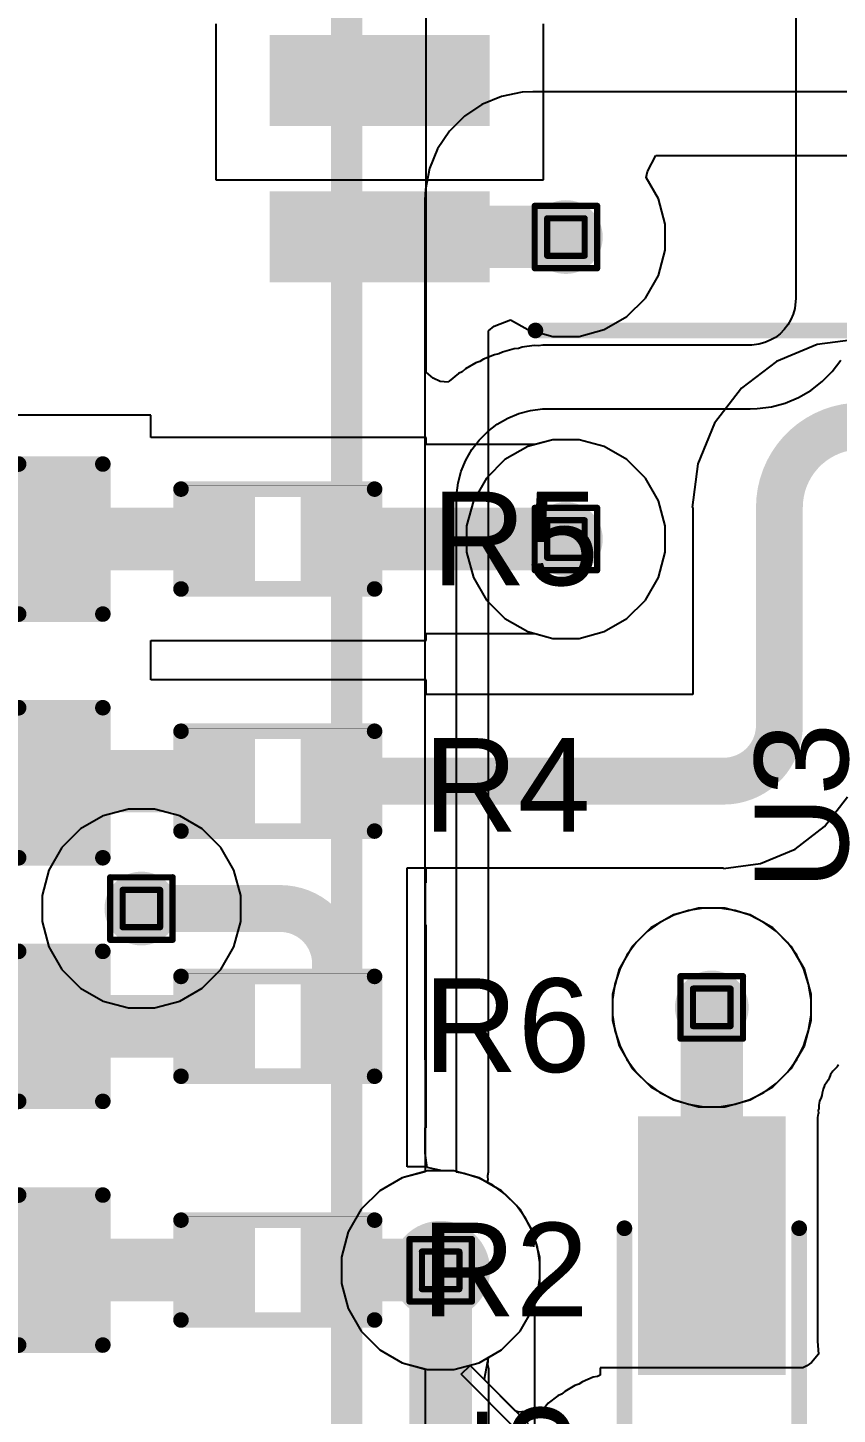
# Model space of a CAD drawing. Header units: inches. Extents: x -5 to 230, y -4 to 159.
# Drawn here: x 63.85 to 70.43, y 37.67 to 48.95 of the extents above; entities that cross this region are included whole.
import ezdxf

# ---------------------------------------------------------------- set-up
doc = ezdxf.new("R2010")
doc.units = ezdxf.units.IN
for name, color, linetype in [('Bottom Layer', 5, 'Continuous'), ('Bottom Solder', 6, 'Continuous'), ('Drill Drawing', 1, 'Continuous'), ('Layer 1', 16, 'Continuous'), ('Layer 2', 76, 'Continuous'), ('Top Layer', 1, 'Continuous'), ('Top Overlay', 2, 'Continuous'), ('Top Paste', 8, 'Continuous'), ('Top Solder', 216, 'Continuous'), ('Via Holes', 16, 'Continuous')]:
    doc.layers.add(name, color=color, linetype=linetype)
doc.styles.add('Arial', font='', dxfattribs={"height": 0.2})
doc.styles.get('Arial').set_extended_font_data('Arial')

# ---------------------------------------------------------------- blocks, each defined once
blk = doc.blocks.new('SOIC_16_300____37')
at = {"layer": 'Top Layer'}
for points in [[(-5.7, -2.875), (-4.05, -2.875), (-4.05, -3.475), (-5.7, -3.475)], [(-5.7, -4.145), (-4.05, -4.145), (-4.05, -4.745), (-5.7, -4.745)]]:
    blk.add_hatch(color=1, dxfattribs=at).paths.add_polyline_path(points)
at = {"layer": 'Top Paste'}
for points in [[(-5.7, -2.875), (-4.05, -2.875), (-4.05, -3.475), (-5.7, -3.475)], [(-5.7, -4.145), (-4.05, -4.145), (-4.05, -4.745), (-5.7, -4.745)]]:
    blk.add_hatch(color=8, dxfattribs=at).paths.add_polyline_path(points)
at = {"layer": 'Top Solder'}
for points in [[(-5.77, -2.805), (-3.98, -2.805), (-3.98, -3.545), (-5.77, -3.545)], [(-5.77, -4.075), (-3.98, -4.075), (-3.98, -4.815), (-5.77, -4.815)]]:
    blk.add_hatch(color=216, dxfattribs=at).paths.add_polyline_path(points)
at = {"layer": 'Top Overlay', "const_width": 0.127}
blk.add_lwpolyline([(-3.607, -5.207), (3.835, -5.207)], dxfattribs=at)
at = {"layer": 'Top Overlay', "const_width": 0.0635}
blk.add_lwpolyline([(-3.639, -5.207, 1), (-3.575, -5.207, 1)], format="xyb", close=True, dxfattribs=at)
blk = doc.blocks.new('R___0402_174')
at = {"layer": 'Top Layer'}
for points in [[(-0.699, -0.318), (-0.699, 0.318), (-0.241, 0.318), (-0.241, -0.318)], [(0.241, -0.318), (0.241, 0.318), (0.699, 0.318), (0.699, -0.318)]]:
    blk.add_hatch(color=1, dxfattribs=at).paths.add_polyline_path(points)
at = {"layer": 'Top Paste'}
for points in [[(-0.699, -0.318), (-0.699, 0.318), (-0.241, 0.318), (-0.241, -0.318)], [(0.241, -0.318), (0.241, 0.318), (0.699, 0.318), (0.699, -0.318)]]:
    blk.add_hatch(color=8, dxfattribs=at).paths.add_polyline_path(points)
at = {"layer": 'Top Solder'}
for points in [[(-0.754, -0.373), (-0.754, 0.373), (-0.186, 0.373), (-0.186, -0.373)], [(0.186, -0.373), (0.186, 0.373), (0.754, 0.373), (0.754, -0.373)]]:
    blk.add_hatch(color=216, dxfattribs=at).paths.add_polyline_path(points)
at = {"layer": 'Top Overlay'}
for points, const_width in [([(-0.787, 0.406), (-0.787, -0.406)], 0.127), ([(0.787, 0.406), (-0.787, 0.406)], 0.127), ([(0.787, 0.406), (0.787, -0.406)], 0.127), ([(0.787, -0.406), (-0.787, -0.406)], 0.127), ([(0.813, -0.432), (-0.813, -0.432)], 0.00323)]:
    blk.add_lwpolyline(points, dxfattribs=dict(at, const_width=const_width))
for points, const_width in [([(-0.819, 0.406, 1), (-0.756, 0.406, 1)], 0.0635), ([(-0.819, 0.406, 1), (-0.756, 0.406, 1)], 0.0635), ([(0.756, 0.406, 1), (0.819, 0.406, 1)], 0.0635), ([(0.756, 0.406, 1), (0.819, 0.406, 1)], 0.0635), ([(-0.819, -0.406, 1), (-0.756, -0.406, 1)], 0.0635), ([(-0.819, -0.406, 1), (-0.756, -0.406, 1)], 0.0635), ([(-0.814, -0.432, 1), (-0.812, -0.432, 1)], 0.00161), ([(0.756, -0.406, 1), (0.819, -0.406, 1)], 0.0635), ([(0.756, -0.406, 1), (0.819, -0.406, 1)], 0.0635), ([(0.812, -0.432, 1), (0.814, -0.432, 1)], 0.00161)]:
    blk.add_lwpolyline(points, format="xyb", close=True, dxfattribs=dict(at, const_width=const_width))
blk = doc.blocks.new('R___0402_175')
at = {"layer": 'Top Layer'}
for points in [[(-0.699, -0.318), (-0.699, 0.318), (-0.241, 0.318), (-0.241, -0.318)], [(0.241, -0.318), (0.241, 0.318), (0.699, 0.318), (0.699, -0.318)]]:
    blk.add_hatch(color=1, dxfattribs=at).paths.add_polyline_path(points)
at = {"layer": 'Top Paste'}
for points in [[(-0.699, -0.318), (-0.699, 0.318), (-0.241, 0.318), (-0.241, -0.318)], [(0.241, -0.318), (0.241, 0.318), (0.699, 0.318), (0.699, -0.318)]]:
    blk.add_hatch(color=8, dxfattribs=at).paths.add_polyline_path(points)
at = {"layer": 'Top Solder'}
for points in [[(-0.754, -0.373), (-0.754, 0.373), (-0.186, 0.373), (-0.186, -0.373)], [(0.186, -0.373), (0.186, 0.373), (0.754, 0.373), (0.754, -0.373)]]:
    blk.add_hatch(color=216, dxfattribs=at).paths.add_polyline_path(points)
at = {"layer": 'Top Overlay'}
for points, const_width in [([(-0.787, 0.406), (-0.787, -0.406)], 0.127), ([(0.787, 0.406), (-0.787, 0.406)], 0.127), ([(0.787, 0.406), (0.787, -0.406)], 0.127), ([(0.787, -0.406), (-0.787, -0.406)], 0.127), ([(0.813, -0.432), (-0.813, -0.432)], 0.00323)]:
    blk.add_lwpolyline(points, dxfattribs=dict(at, const_width=const_width))
for points, const_width in [([(-0.819, 0.406, 1), (-0.756, 0.406, 1)], 0.0635), ([(-0.819, 0.406, 1), (-0.756, 0.406, 1)], 0.0635), ([(0.756, 0.406, 1), (0.819, 0.406, 1)], 0.0635), ([(0.756, 0.406, 1), (0.819, 0.406, 1)], 0.0635), ([(-0.819, -0.406, 1), (-0.756, -0.406, 1)], 0.0635), ([(-0.819, -0.406, 1), (-0.756, -0.406, 1)], 0.0635), ([(-0.814, -0.432, 1), (-0.812, -0.432, 1)], 0.00161), ([(0.756, -0.406, 1), (0.819, -0.406, 1)], 0.0635), ([(0.756, -0.406, 1), (0.819, -0.406, 1)], 0.0635), ([(0.812, -0.432, 1), (0.814, -0.432, 1)], 0.00161)]:
    blk.add_lwpolyline(points, format="xyb", close=True, dxfattribs=dict(at, const_width=const_width))
blk = doc.blocks.new('R___0402_176')
at = {"layer": 'Top Layer'}
for points in [[(-0.699, -0.318), (-0.699, 0.318), (-0.241, 0.318), (-0.241, -0.318)], [(0.241, -0.318), (0.241, 0.318), (0.699, 0.318), (0.699, -0.318)]]:
    blk.add_hatch(color=1, dxfattribs=at).paths.add_polyline_path(points)
at = {"layer": 'Top Paste'}
for points in [[(-0.699, -0.318), (-0.699, 0.318), (-0.241, 0.318), (-0.241, -0.318)], [(0.241, -0.318), (0.241, 0.318), (0.699, 0.318), (0.699, -0.318)]]:
    blk.add_hatch(color=8, dxfattribs=at).paths.add_polyline_path(points)
at = {"layer": 'Top Solder'}
for points in [[(-0.754, -0.373), (-0.754, 0.373), (-0.186, 0.373), (-0.186, -0.373)], [(0.186, -0.373), (0.186, 0.373), (0.754, 0.373), (0.754, -0.373)]]:
    blk.add_hatch(color=216, dxfattribs=at).paths.add_polyline_path(points)
at = {"layer": 'Top Overlay'}
for points, const_width in [([(-0.787, 0.406), (-0.787, -0.406)], 0.127), ([(0.787, 0.406), (-0.787, 0.406)], 0.127), ([(0.787, 0.406), (0.787, -0.406)], 0.127), ([(0.787, -0.406), (-0.787, -0.406)], 0.127), ([(0.813, -0.432), (-0.813, -0.432)], 0.00323)]:
    blk.add_lwpolyline(points, dxfattribs=dict(at, const_width=const_width))
for points, const_width in [([(-0.819, 0.406, 1), (-0.756, 0.406, 1)], 0.0635), ([(-0.819, 0.406, 1), (-0.756, 0.406, 1)], 0.0635), ([(0.756, 0.406, 1), (0.819, 0.406, 1)], 0.0635), ([(0.756, 0.406, 1), (0.819, 0.406, 1)], 0.0635), ([(-0.819, -0.406, 1), (-0.756, -0.406, 1)], 0.0635), ([(-0.819, -0.406, 1), (-0.756, -0.406, 1)], 0.0635), ([(-0.814, -0.432, 1), (-0.812, -0.432, 1)], 0.00161), ([(0.756, -0.406, 1), (0.819, -0.406, 1)], 0.0635), ([(0.756, -0.406, 1), (0.819, -0.406, 1)], 0.0635), ([(0.812, -0.432, 1), (0.814, -0.432, 1)], 0.00161)]:
    blk.add_lwpolyline(points, format="xyb", close=True, dxfattribs=dict(at, const_width=const_width))
blk = doc.blocks.new('R___0402_178')
at = {"layer": 'Top Layer'}
for points in [[(-0.699, -0.318), (-0.699, 0.318), (-0.241, 0.318), (-0.241, -0.318)], [(0.241, -0.318), (0.241, 0.318), (0.699, 0.318), (0.699, -0.318)]]:
    blk.add_hatch(color=1, dxfattribs=at).paths.add_polyline_path(points)
at = {"layer": 'Top Paste'}
for points in [[(-0.699, -0.318), (-0.699, 0.318), (-0.241, 0.318), (-0.241, -0.318)], [(0.241, -0.318), (0.241, 0.318), (0.699, 0.318), (0.699, -0.318)]]:
    blk.add_hatch(color=8, dxfattribs=at).paths.add_polyline_path(points)
at = {"layer": 'Top Solder'}
for points in [[(-0.754, -0.373), (-0.754, 0.373), (-0.186, 0.373), (-0.186, -0.373)], [(0.186, -0.373), (0.186, 0.373), (0.754, 0.373), (0.754, -0.373)]]:
    blk.add_hatch(color=216, dxfattribs=at).paths.add_polyline_path(points)
at = {"layer": 'Top Overlay'}
for points, const_width in [([(-0.787, 0.406), (-0.787, -0.406)], 0.127), ([(0.787, 0.406), (-0.787, 0.406)], 0.127), ([(0.787, 0.406), (0.787, -0.406)], 0.127), ([(0.787, -0.406), (-0.787, -0.406)], 0.127), ([(0.813, -0.432), (-0.813, -0.432)], 0.00323)]:
    blk.add_lwpolyline(points, dxfattribs=dict(at, const_width=const_width))
for points, const_width in [([(-0.819, 0.406, 1), (-0.756, 0.406, 1)], 0.0635), ([(-0.819, 0.406, 1), (-0.756, 0.406, 1)], 0.0635), ([(0.756, 0.406, 1), (0.819, 0.406, 1)], 0.0635), ([(0.756, 0.406, 1), (0.819, 0.406, 1)], 0.0635), ([(-0.819, -0.406, 1), (-0.756, -0.406, 1)], 0.0635), ([(-0.819, -0.406, 1), (-0.756, -0.406, 1)], 0.0635), ([(-0.814, -0.432, 1), (-0.812, -0.432, 1)], 0.00161), ([(0.756, -0.406, 1), (0.819, -0.406, 1)], 0.0635), ([(0.756, -0.406, 1), (0.819, -0.406, 1)], 0.0635), ([(0.812, -0.432, 1), (0.814, -0.432, 1)], 0.00161)]:
    blk.add_lwpolyline(points, format="xyb", close=True, dxfattribs=dict(at, const_width=const_width))
blk = doc.blocks.new('LED_0603_182')
at = {"layer": 'Top Layer'}
for points in [[(-1, 0.5), (-0.5, 0.5), (-0.5, -0.5), (-1, -0.5)], [(0.5, 0.5), (1, 0.5), (1, -0.5), (0.5, -0.5)]]:
    blk.add_hatch(color=1, dxfattribs=at).paths.add_polyline_path(points)
at = {"layer": 'Top Overlay'}
blk.add_hatch(color=2, dxfattribs=at).paths.add_polyline_path([(1.118, -0.66), (1.753, -0.66), (1.753, 0.66), (1.118, 0.66)])
at = {"layer": 'Top Paste'}
for points in [[(-1, 0.5), (-0.5, 0.5), (-0.5, -0.5), (-1, -0.5)], [(0.5, 0.5), (1, 0.5), (1, -0.5), (0.5, -0.5)]]:
    blk.add_hatch(color=8, dxfattribs=at).paths.add_polyline_path(points)
at = {"layer": 'Top Solder'}
for points in [[(-1.102, 0.602), (-0.398, 0.602), (-0.398, -0.602), (-1.102, -0.602)], [(0.398, 0.602), (1.102, 0.602), (1.102, -0.602), (0.398, -0.602)]]:
    blk.add_hatch(color=216, dxfattribs=at).paths.add_polyline_path(points)
at = {"layer": 'Top Overlay', "const_width": 0.127}
for points in [[(-1.118, 0.61), (-1.118, -0.61)], [(-0.432, 0.61), (-1.118, 0.61)], [(1.118, 0.61), (0.432, 0.61)], [(1.118, 0.61), (1.118, -0.61)], [(-0.432, -0.61), (-1.118, -0.61)], [(1.118, -0.61), (0.432, -0.61)]]:
    blk.add_lwpolyline(points, dxfattribs=at)
at = {"layer": 'Top Overlay', "const_width": 0.0635}
for points in [[(-1.149, 0.61, 1), (-1.086, 0.61, 1)], [(-1.149, 0.61, 1), (-1.086, 0.61, 1)], [(-0.464, 0.61, 1), (-0.4, 0.61, 1)], [(0.4, 0.61, 1), (0.464, 0.61, 1)], [(1.086, 0.61, 1), (1.149, 0.61, 1)], [(1.086, 0.61, 1), (1.149, 0.61, 1)], [(-1.149, -0.61, 1), (-1.086, -0.61, 1)], [(-1.149, -0.61, 1), (-1.086, -0.61, 1)], [(-0.464, -0.61, 1), (-0.4, -0.61, 1)], [(0.4, -0.61, 1), (0.464, -0.61, 1)], [(1.086, -0.61, 1), (1.149, -0.61, 1)], [(1.086, -0.61, 1), (1.149, -0.61, 1)]]:
    blk.add_lwpolyline(points, format="xyb", close=True, dxfattribs=at)
blk = doc.blocks.new('LED_0603_183')
at = {"layer": 'Top Layer'}
for points in [[(-1, 0.5), (-0.5, 0.5), (-0.5, -0.5), (-1, -0.5)], [(0.5, 0.5), (1, 0.5), (1, -0.5), (0.5, -0.5)]]:
    blk.add_hatch(color=1, dxfattribs=at).paths.add_polyline_path(points)
at = {"layer": 'Top Overlay'}
blk.add_hatch(color=2, dxfattribs=at).paths.add_polyline_path([(1.118, -0.66), (1.753, -0.66), (1.753, 0.66), (1.118, 0.66)])
at = {"layer": 'Top Paste'}
for points in [[(-1, 0.5), (-0.5, 0.5), (-0.5, -0.5), (-1, -0.5)], [(0.5, 0.5), (1, 0.5), (1, -0.5), (0.5, -0.5)]]:
    blk.add_hatch(color=8, dxfattribs=at).paths.add_polyline_path(points)
at = {"layer": 'Top Solder'}
for points in [[(-1.102, 0.602), (-0.398, 0.602), (-0.398, -0.602), (-1.102, -0.602)], [(0.398, 0.602), (1.102, 0.602), (1.102, -0.602), (0.398, -0.602)]]:
    blk.add_hatch(color=216, dxfattribs=at).paths.add_polyline_path(points)
at = {"layer": 'Top Overlay', "const_width": 0.127}
for points in [[(-0.432, 0.61), (-1.118, 0.61)], [(-1.118, 0.61), (-1.118, -0.61)], [(1.118, 0.61), (0.432, 0.61)], [(1.118, 0.61), (1.118, -0.61)], [(-0.432, -0.61), (-1.118, -0.61)], [(1.118, -0.61), (0.432, -0.61)]]:
    blk.add_lwpolyline(points, dxfattribs=at)
at = {"layer": 'Top Overlay', "const_width": 0.0635}
for points in [[(-1.149, 0.61, 1), (-1.086, 0.61, 1)], [(-1.149, 0.61, 1), (-1.086, 0.61, 1)], [(-0.464, 0.61, 1), (-0.4, 0.61, 1)], [(0.4, 0.61, 1), (0.464, 0.61, 1)], [(1.086, 0.61, 1), (1.149, 0.61, 1)], [(1.086, 0.61, 1), (1.149, 0.61, 1)], [(-1.149, -0.61, 1), (-1.086, -0.61, 1)], [(-1.149, -0.61, 1), (-1.086, -0.61, 1)], [(-0.464, -0.61, 1), (-0.4, -0.61, 1)], [(0.4, -0.61, 1), (0.464, -0.61, 1)], [(1.086, -0.61, 1), (1.149, -0.61, 1)], [(1.086, -0.61, 1), (1.149, -0.61, 1)]]:
    blk.add_lwpolyline(points, format="xyb", close=True, dxfattribs=at)
blk = doc.blocks.new('LED_0603_184')
at = {"layer": 'Top Layer'}
for points in [[(-1, 0.5), (-0.5, 0.5), (-0.5, -0.5), (-1, -0.5)], [(0.5, 0.5), (1, 0.5), (1, -0.5), (0.5, -0.5)]]:
    blk.add_hatch(color=1, dxfattribs=at).paths.add_polyline_path(points)
at = {"layer": 'Top Overlay'}
blk.add_hatch(color=2, dxfattribs=at).paths.add_polyline_path([(1.118, -0.66), (1.753, -0.66), (1.753, 0.66), (1.118, 0.66)])
at = {"layer": 'Top Paste'}
for points in [[(-1, 0.5), (-0.5, 0.5), (-0.5, -0.5), (-1, -0.5)], [(0.5, 0.5), (1, 0.5), (1, -0.5), (0.5, -0.5)]]:
    blk.add_hatch(color=8, dxfattribs=at).paths.add_polyline_path(points)
at = {"layer": 'Top Solder'}
for points in [[(-1.102, 0.602), (-0.398, 0.602), (-0.398, -0.602), (-1.102, -0.602)], [(0.398, 0.602), (1.102, 0.602), (1.102, -0.602), (0.398, -0.602)]]:
    blk.add_hatch(color=216, dxfattribs=at).paths.add_polyline_path(points)
at = {"layer": 'Top Overlay', "const_width": 0.127}
for points in [[(-1.118, 0.61), (-1.118, -0.61)], [(-0.432, 0.61), (-1.118, 0.61)], [(1.118, 0.61), (0.432, 0.61)], [(1.118, 0.61), (1.118, -0.61)], [(-0.432, -0.61), (-1.118, -0.61)], [(1.118, -0.61), (0.432, -0.61)]]:
    blk.add_lwpolyline(points, dxfattribs=at)
at = {"layer": 'Top Overlay', "const_width": 0.0635}
for points in [[(-1.149, 0.61, 1), (-1.086, 0.61, 1)], [(-1.149, 0.61, 1), (-1.086, 0.61, 1)], [(-0.464, 0.61, 1), (-0.4, 0.61, 1)], [(0.4, 0.61, 1), (0.464, 0.61, 1)], [(1.086, 0.61, 1), (1.149, 0.61, 1)], [(1.086, 0.61, 1), (1.149, 0.61, 1)], [(-1.149, -0.61, 1), (-1.086, -0.61, 1)], [(-1.149, -0.61, 1), (-1.086, -0.61, 1)], [(-0.464, -0.61, 1), (-0.4, -0.61, 1)], [(0.4, -0.61, 1), (0.464, -0.61, 1)], [(1.086, -0.61, 1), (1.149, -0.61, 1)], [(1.086, -0.61, 1), (1.149, -0.61, 1)]]:
    blk.add_lwpolyline(points, format="xyb", close=True, dxfattribs=at)
blk = doc.blocks.new('LED_0603_185')
at = {"layer": 'Top Layer'}
for points in [[(-1, 0.5), (-0.5, 0.5), (-0.5, -0.5), (-1, -0.5)], [(0.5, 0.5), (1, 0.5), (1, -0.5), (0.5, -0.5)]]:
    blk.add_hatch(color=1, dxfattribs=at).paths.add_polyline_path(points)
at = {"layer": 'Top Overlay'}
blk.add_hatch(color=2, dxfattribs=at).paths.add_polyline_path([(1.118, -0.66), (1.753, -0.66), (1.753, 0.66), (1.118, 0.66)])
at = {"layer": 'Top Paste'}
for points in [[(-1, 0.5), (-0.5, 0.5), (-0.5, -0.5), (-1, -0.5)], [(0.5, 0.5), (1, 0.5), (1, -0.5), (0.5, -0.5)]]:
    blk.add_hatch(color=8, dxfattribs=at).paths.add_polyline_path(points)
at = {"layer": 'Top Solder'}
for points in [[(-1.102, 0.602), (-0.398, 0.602), (-0.398, -0.602), (-1.102, -0.602)], [(0.398, 0.602), (1.102, 0.602), (1.102, -0.602), (0.398, -0.602)]]:
    blk.add_hatch(color=216, dxfattribs=at).paths.add_polyline_path(points)
at = {"layer": 'Top Overlay', "const_width": 0.127}
for points in [[(-1.118, 0.61), (-1.118, -0.61)], [(-0.432, 0.61), (-1.118, 0.61)], [(1.118, 0.61), (0.432, 0.61)], [(1.118, 0.61), (1.118, -0.61)], [(-0.432, -0.61), (-1.118, -0.61)], [(1.118, -0.61), (0.432, -0.61)]]:
    blk.add_lwpolyline(points, dxfattribs=at)
at = {"layer": 'Top Overlay', "const_width": 0.0635}
for points in [[(-1.149, 0.61, 1), (-1.086, 0.61, 1)], [(-1.149, 0.61, 1), (-1.086, 0.61, 1)], [(-0.464, 0.61, 1), (-0.4, 0.61, 1)], [(0.4, 0.61, 1), (0.464, 0.61, 1)], [(1.086, 0.61, 1), (1.149, 0.61, 1)], [(1.086, 0.61, 1), (1.149, 0.61, 1)], [(-1.149, -0.61, 1), (-1.086, -0.61, 1)], [(-1.149, -0.61, 1), (-1.086, -0.61, 1)], [(-0.464, -0.61, 1), (-0.4, -0.61, 1)], [(0.4, -0.61, 1), (0.464, -0.61, 1)], [(1.086, -0.61, 1), (1.149, -0.61, 1)], [(1.086, -0.61, 1), (1.149, -0.61, 1)]]:
    blk.add_lwpolyline(points, format="xyb", close=True, dxfattribs=at)
blk = doc.blocks.new('M____SMP_216')
at = {"layer": 'Top Layer'}
for points in [[(-1.95, 0.55), (0.05, 0.55), (0.05, -0.55), (-1.95, -0.55)], [(0.55, 0.4), (1.35, 0.4), (1.35, -0.4), (0.55, -0.4)]]:
    blk.add_hatch(color=1, dxfattribs=at).paths.add_polyline_path(points)
at = {"layer": 'Top Overlay'}
for points in [[(1.143, 0.457), (1.423, 0.457), (1.423, 0.761), (1.143, 0.761)], [(1.753, 0.761), (1.397, 0.761), (1.397, -0.763), (1.753, -0.763)], [(1.143, -0.763), (1.423, -0.763), (1.423, -0.458), (1.143, -0.458)]]:
    blk.add_hatch(color=2, dxfattribs=at).paths.add_polyline_path(points)
at = {"layer": 'Top Paste'}
for points in [[(-1.95, 0.55), (0.05, 0.55), (0.05, -0.55), (-1.95, -0.55)], [(0.55, 0.4), (1.35, 0.4), (1.35, -0.4), (0.55, -0.4)]]:
    blk.add_hatch(color=8, dxfattribs=at).paths.add_polyline_path(points)
at = {"layer": 'Top Solder'}
for points in [[(-2.001, 0.601), (0.101, 0.601), (0.101, -0.601), (-2.001, -0.601)], [(0.499, 0.451), (1.401, 0.451), (1.401, -0.451), (0.499, -0.451)]]:
    blk.add_hatch(color=216, dxfattribs=at).paths.add_polyline_path(points)
at = {"layer": 'Top Overlay', "const_width": 0.127}
for points in [[(1.143, 0.711), (-1.092, 0.711)], [(1.143, -0.711), (-1.092, -0.711)]]:
    blk.add_lwpolyline(points, dxfattribs=at)
at = {"layer": 'Top Overlay', "const_width": 0.0635}
for points in [[(-1.124, 0.711, 1), (-1.06, 0.711, 1)], [(1.111, 0.711, 1), (1.175, 0.711, 1)], [(-1.124, -0.711, 1), (-1.06, -0.711, 1)], [(1.111, -0.711, 1), (1.175, -0.711, 1)]]:
    blk.add_lwpolyline(points, format="xyb", close=True, dxfattribs=at)

msp = doc.modelspace()

# ---------------------------------------------------------------- hatches: boundary and pattern name
at = {"layer": 'Bottom Layer'}
h = msp.add_hatch(color=5, dxfattribs=at)
edge = h.paths.add_edge_path()
edge.add_arc((68.224, 47.244), 0.3, 0, 360)
h = msp.add_hatch(color=5, dxfattribs=at)
edge = h.paths.add_edge_path()
edge.add_arc((68.224, 44.788), 0.3, 0, 360)
h = msp.add_hatch(color=5, dxfattribs=at)
edge = h.paths.add_edge_path()
edge.add_arc((64.77, 41.783), 0.3, 0, 360)
h = msp.add_hatch(color=5, dxfattribs=at)
edge = h.paths.add_edge_path()
edge.add_arc((69.411, 40.979), 0.3, 0, 360)
h = msp.add_hatch(color=5, dxfattribs=at)
edge = h.paths.add_edge_path()
edge.add_arc((67.205, 38.841), 0.3, 0, 360)
at = {"layer": 'Bottom Solder'}
h = msp.add_hatch(color=6, dxfattribs=at)
edge = h.paths.add_edge_path()
edge.add_arc((67.205, 38.841), 0.402, 0, 360)
at = {"layer": 'Layer 1'}
h = msp.add_hatch(color=16, dxfattribs=at)
edge = h.paths.add_edge_path()
edge.add_arc((68.224, 47.244), 0.3, 0, 360)
h = msp.add_hatch(color=16, dxfattribs=at)
edge = h.paths.add_edge_path()
edge.add_arc((68.224, 44.788), 0.3, 0, 360)
h = msp.add_hatch(color=16, dxfattribs=at)
edge = h.paths.add_edge_path()
edge.add_arc((64.77, 41.783), 0.3, 0, 360)
h = msp.add_hatch(color=16, dxfattribs=at)
edge = h.paths.add_edge_path()
edge.add_arc((69.411, 40.979), 0.3, 0, 360)
h = msp.add_hatch(color=16, dxfattribs=at)
edge = h.paths.add_edge_path()
edge.add_arc((67.205, 38.841), 0.3, 0, 360)
at = {"layer": 'Layer 2'}
h = msp.add_hatch(color=76, dxfattribs=at)
edge = h.paths.add_edge_path()
edge.add_arc((68.224, 47.244), 0.3, 0, 360)
h = msp.add_hatch(color=76, dxfattribs=at)
edge = h.paths.add_edge_path()
edge.add_arc((68.224, 44.788), 0.3, 0, 360)
h = msp.add_hatch(color=76, dxfattribs=at)
edge = h.paths.add_edge_path()
edge.add_arc((64.77, 41.783), 0.3, 0, 360)
h = msp.add_hatch(color=76, dxfattribs=at)
edge = h.paths.add_edge_path()
edge.add_arc((69.411, 40.979), 0.3, 0, 360)
h = msp.add_hatch(color=76, dxfattribs=at)
edge = h.paths.add_edge_path()
edge.add_arc((67.205, 38.841), 0.3, 0, 360)
at = {"layer": 'Top Layer'}
h = msp.add_hatch(color=1, dxfattribs=at)
edge = h.paths.add_edge_path()
edge.add_arc((68.224, 47.244), 0.3, 0, 360)
h = msp.add_hatch(color=1, dxfattribs=at)
edge = h.paths.add_edge_path()
edge.add_arc((68.224, 44.788), 0.3, 0, 360)
h = msp.add_hatch(color=1, dxfattribs=at)
edge = h.paths.add_edge_path()
edge.add_arc((64.77, 41.783), 0.3, 0, 360)
h = msp.add_hatch(color=1, dxfattribs=at)
edge = h.paths.add_edge_path()
edge.add_arc((69.411, 40.979), 0.3, 0, 360)
h = msp.add_hatch(color=1, dxfattribs=at)
edge = h.paths.add_edge_path()
edge.add_arc((67.205, 38.841), 0.3, 0, 360)
at = {"layer": 'Top Solder'}
h = msp.add_hatch(color=216, dxfattribs=at)
edge = h.paths.add_edge_path()
edge.add_arc((67.205, 38.841), 0.402, 0, 360)
at = {"layer": 'Via Holes'}
h = msp.add_hatch(color=7, dxfattribs=at)
edge = h.paths.add_edge_path()
edge.add_arc((68.224, 47.244), 0.15, 0, 360)
h = msp.add_hatch(color=7, dxfattribs=at)
edge = h.paths.add_edge_path()
edge.add_arc((68.224, 44.788), 0.15, 0, 360)
h = msp.add_hatch(color=7, dxfattribs=at)
edge = h.paths.add_edge_path()
edge.add_arc((64.77, 41.783), 0.15, 0, 360)
h = msp.add_hatch(color=7, dxfattribs=at)
edge = h.paths.add_edge_path()
edge.add_arc((69.411, 40.979), 0.15, 0, 360)
h = msp.add_hatch(color=7, dxfattribs=at)
edge = h.paths.add_edge_path()
edge.add_arc((67.205, 38.841), 0.15, 0, 360)

# ---------------------------------------------------------------- linework, layer by layer
at = {"layer": 'Bottom Layer'}
for p, q in [((70.094, 55.491), (70.094, 46.745)), ((67.088, 46.146), (67.088, 49.132)), ((70.093, 46.721), (70.086, 46.664)), ((70.094, 46.745), (70.093, 46.721)), ((70.055, 46.573), (70.031, 46.531)), ((70.073, 46.617), (70.055, 46.573)), ((70.086, 46.664), (70.073, 46.617)), ((69.967, 46.458), (69.928, 46.428)), ((70.001, 46.492), (69.967, 46.458)), ((70.031, 46.531), (70.001, 46.492)), ((67.869, 46.348), (67.837, 46.337)), ((67.967, 46.361), (67.869, 46.348)), ((68.001, 46.358), (67.967, 46.361)), ((68.035, 46.365), (68.001, 46.358)), ((68.084, 46.365), (68.035, 46.365)), ((69.714, 46.365), (68.084, 46.365)), ((68.084, 46.365), (68.084, 46.365)), ((69.738, 46.366), (69.714, 46.365)), ((69.795, 46.373), (69.738, 46.366)), ((69.842, 46.386), (69.795, 46.373)), ((69.886, 46.404), (69.842, 46.386)), ((69.928, 46.428), (69.886, 46.404)), ((67.553, 46.25), (67.525, 46.231)), ((67.644, 46.287), (67.553, 46.25)), ((67.677, 46.294), (67.644, 46.287)), ((67.708, 46.309), (67.677, 46.294)), ((67.803, 46.334), (67.708, 46.309)), ((67.837, 46.337), (67.803, 46.334)), ((70.391, 46.15), (70.462, 46.242)), ((67.143, 46.097), (67.088, 46.146)), ((67.351, 46.133), (67.273, 46.073)), ((67.381, 46.148), (67.351, 46.133)), ((67.407, 46.171), (67.381, 46.148)), ((67.492, 46.22), (67.407, 46.171)), ((67.525, 46.231), (67.492, 46.22)), ((70.309, 46.068), (70.391, 46.15)), ((67.202, 46.07), (67.143, 46.097)), ((67.265, 46.065), (67.202, 46.07)), ((67.273, 46.073), (67.265, 46.065)), ((70.217, 45.997), (70.309, 46.068)), ((69.896, 45.864), (70.009, 45.894)), ((70.009, 45.894), (70.116, 45.939)), ((70.116, 45.939), (70.217, 45.997)), ((67.751, 45.771), (67.842, 45.809)), ((67.842, 45.809), (67.937, 45.834)), ((67.937, 45.834), (68.034, 45.847)), ((68.034, 45.847), (68.084, 45.847)), ((68.084, 45.847), (68.084, 45.847)), ((68.084, 45.847), (69.723, 45.847)), ((69.723, 45.847), (69.781, 45.849)), ((69.781, 45.849), (69.896, 45.864)), ((67.588, 45.662), (67.666, 45.722)), ((67.666, 45.722), (67.751, 45.771)), ((67.459, 45.515), (67.519, 45.593)), ((67.519, 45.593), (67.588, 45.662)), ((67.41, 45.429), (67.459, 45.515)), ((67.347, 45.244), (67.372, 45.339)), ((67.372, 45.339), (67.41, 45.429)), ((67.334, 45.146), (67.347, 45.244)), ((67.334, 45.097), (67.334, 45.146)), ((67.334, 39.639), (67.334, 45.097)), ((69.101, 41.728), (68.987, 41.67)), ((69.222, 41.767), (69.101, 41.728)), ((69.347, 41.787), (69.222, 41.767)), ((69.474, 41.787), (69.347, 41.787)), ((69.6, 41.767), (69.474, 41.787)), ((69.721, 41.728), (69.6, 41.767)), ((69.834, 41.67), (69.721, 41.728)), ((68.987, 41.67), (68.884, 41.595)), ((69.937, 41.595), (69.834, 41.67)), ((68.795, 41.506), (68.72, 41.403)), ((68.884, 41.595), (68.795, 41.506)), ((70.027, 41.506), (69.937, 41.595)), ((70.102, 41.403), (70.027, 41.506)), ((68.72, 41.403), (68.662, 41.289)), ((70.16, 41.289), (70.102, 41.403)), ((68.662, 41.289), (68.623, 41.168)), ((70.199, 41.168), (70.16, 41.289)), ((68.623, 41.168), (68.603, 41.043)), ((70.219, 41.043), (70.199, 41.168)), ((68.603, 41.043), (68.603, 40.916)), ((70.219, 40.916), (70.219, 41.043)), ((68.603, 40.916), (68.623, 40.79)), ((70.199, 40.79), (70.219, 40.916)), ((68.623, 40.79), (68.662, 40.669)), ((70.16, 40.669), (70.199, 40.79)), ((68.662, 40.669), (68.72, 40.556)), ((70.102, 40.556), (70.16, 40.669)), ((68.72, 40.556), (68.795, 40.453)), ((70.027, 40.453), (70.102, 40.556)), ((68.795, 40.453), (68.884, 40.363)), ((69.937, 40.363), (70.027, 40.453)), ((68.884, 40.363), (68.987, 40.288)), ((68.987, 40.288), (69.101, 40.23)), ((69.721, 40.23), (69.834, 40.288)), ((69.834, 40.288), (69.937, 40.363)), ((69.101, 40.23), (69.222, 40.191)), ((69.222, 40.191), (69.347, 40.171)), ((69.347, 40.171), (69.474, 40.171)), ((69.474, 40.171), (69.6, 40.191)), ((69.6, 40.191), (69.721, 40.23)), ((67.395, 39.629), (67.334, 39.639)), ((67.515, 39.59), (67.395, 39.629)), ((67.629, 39.532), (67.515, 39.59)), ((67.732, 39.457), (67.629, 39.532)), ((67.822, 39.367), (67.732, 39.457)), ((67.896, 39.264), (67.822, 39.367)), ((67.954, 39.151), (67.896, 39.264)), ((67.993, 39.03), (67.954, 39.151)), ((68.013, 38.904), (67.993, 39.03)), ((68.013, 38.777), (68.013, 38.904)), ((67.993, 38.652), (68.013, 38.777)), ((67.97, 38.579), (67.993, 38.652)), ((67.97, 33.832), (67.97, 38.579))]:
    msp.add_line(p, q, dxfattribs=at)
for points, const_width in [([(66.44, 40.935), (66.44, 49.308)], 0.254), ([(66.44, 40.935), (66.44, 17.018)], 0.254), ([(67.205, 20.373), (67.205, 38.841)], 0.508)]:
    msp.add_lwpolyline(points, dxfattribs=dict(at, const_width=const_width))
for points, const_width in [([(66.377, 40.935, 1), (66.504, 40.935, 1)], 0.127), ([(66.377, 40.935, 1), (66.504, 40.935, 1)], 0.127), ([(67.078, 38.841, 1), (67.332, 38.841, 1)], 0.254)]:
    msp.add_lwpolyline(points, format="xyb", close=True, dxfattribs=dict(at, const_width=const_width))
at = {"layer": 'Drill Drawing', "const_width": 0.0508}
for points in [[(67.97, 47.498), (68.478, 47.498)], [(67.97, 46.99), (67.97, 47.498)], [(68.478, 46.99), (68.478, 47.498)], [(68.072, 47.396), (68.377, 47.396)], [(68.072, 47.092), (68.072, 47.396)], [(68.377, 47.092), (68.377, 47.396)], [(68.072, 47.092), (68.377, 47.092)], [(67.97, 46.99), (68.478, 46.99)], [(67.97, 45.042), (68.478, 45.042)], [(67.97, 44.534), (67.97, 45.042)], [(68.478, 44.534), (68.478, 45.042)], [(68.072, 44.941), (68.377, 44.941)], [(68.072, 44.636), (68.072, 44.941)], [(68.377, 44.636), (68.377, 44.941)], [(68.072, 44.636), (68.377, 44.636)], [(67.97, 44.534), (68.478, 44.534)], [(64.516, 42.037), (65.024, 42.037)], [(64.516, 41.529), (64.516, 42.037)], [(65.024, 41.529), (65.024, 42.037)], [(64.618, 41.935), (64.922, 41.935)], [(64.618, 41.631), (64.618, 41.935)], [(64.922, 41.631), (64.922, 41.935)], [(64.618, 41.631), (64.922, 41.631)], [(64.516, 41.529), (65.024, 41.529)], [(69.157, 41.233), (69.665, 41.233)], [(69.157, 40.725), (69.157, 41.233)], [(69.665, 40.725), (69.665, 41.233)], [(69.258, 41.132), (69.563, 41.132)], [(69.258, 40.827), (69.258, 41.132)], [(69.563, 40.827), (69.563, 41.132)], [(69.258, 40.827), (69.563, 40.827)], [(69.157, 40.725), (69.665, 40.725)], [(66.951, 39.095), (67.459, 39.095)], [(66.951, 38.587), (66.951, 39.095)], [(67.053, 38.993), (67.358, 38.993)], [(67.053, 38.688), (67.053, 38.993)], [(67.358, 38.688), (67.358, 38.993)], [(67.459, 38.587), (67.459, 39.095)], [(67.053, 38.688), (67.358, 38.688)], [(66.951, 38.587), (67.459, 38.587)]]:
    msp.add_lwpolyline(points, dxfattribs=at)
at = {"layer": 'Drill Drawing', "const_width": 0.0254}
for points in [[(67.958, 47.498, 1), (67.983, 47.498, 1)], [(67.958, 47.498, 1), (67.983, 47.498, 1)], [(68.466, 47.498, 1), (68.491, 47.498, 1)], [(68.466, 47.498, 1), (68.491, 47.498, 1)], [(68.059, 47.396, 1), (68.085, 47.396, 1)], [(68.059, 47.396, 1), (68.085, 47.396, 1)], [(68.364, 47.396, 1), (68.389, 47.396, 1)], [(68.364, 47.396, 1), (68.389, 47.396, 1)], [(68.059, 47.092, 1), (68.085, 47.092, 1)], [(68.059, 47.092, 1), (68.085, 47.092, 1)], [(68.364, 47.092, 1), (68.389, 47.092, 1)], [(68.364, 47.092, 1), (68.389, 47.092, 1)], [(67.958, 46.99, 1), (67.983, 46.99, 1)], [(67.958, 46.99, 1), (67.983, 46.99, 1)], [(68.466, 46.99, 1), (68.491, 46.99, 1)], [(68.466, 46.99, 1), (68.491, 46.99, 1)], [(67.958, 45.042, 1), (67.983, 45.042, 1)], [(67.958, 45.042, 1), (67.983, 45.042, 1)], [(68.466, 45.042, 1), (68.491, 45.042, 1)], [(68.466, 45.042, 1), (68.491, 45.042, 1)], [(68.059, 44.941, 1), (68.085, 44.941, 1)], [(68.059, 44.941, 1), (68.085, 44.941, 1)], [(68.364, 44.941, 1), (68.389, 44.941, 1)], [(68.364, 44.941, 1), (68.389, 44.941, 1)], [(68.059, 44.636, 1), (68.085, 44.636, 1)], [(68.059, 44.636, 1), (68.085, 44.636, 1)], [(68.364, 44.636, 1), (68.389, 44.636, 1)], [(68.364, 44.636, 1), (68.389, 44.636, 1)], [(67.958, 44.534, 1), (67.983, 44.534, 1)], [(67.958, 44.534, 1), (67.983, 44.534, 1)], [(68.466, 44.534, 1), (68.491, 44.534, 1)], [(68.466, 44.534, 1), (68.491, 44.534, 1)], [(64.503, 42.037, 1), (64.529, 42.037, 1)], [(64.503, 42.037, 1), (64.529, 42.037, 1)], [(65.011, 42.037, 1), (65.037, 42.037, 1)], [(65.011, 42.037, 1), (65.037, 42.037, 1)], [(64.605, 41.935, 1), (64.63, 41.935, 1)], [(64.605, 41.935, 1), (64.63, 41.935, 1)], [(64.91, 41.935, 1), (64.935, 41.935, 1)], [(64.91, 41.935, 1), (64.935, 41.935, 1)], [(64.605, 41.631, 1), (64.63, 41.631, 1)], [(64.605, 41.631, 1), (64.63, 41.631, 1)], [(64.91, 41.631, 1), (64.935, 41.631, 1)], [(64.91, 41.631, 1), (64.935, 41.631, 1)], [(64.503, 41.529, 1), (64.529, 41.529, 1)], [(64.503, 41.529, 1), (64.529, 41.529, 1)], [(65.011, 41.529, 1), (65.037, 41.529, 1)], [(65.011, 41.529, 1), (65.037, 41.529, 1)], [(69.144, 41.233, 1), (69.17, 41.233, 1)], [(69.144, 41.233, 1), (69.17, 41.233, 1)], [(69.652, 41.233, 1), (69.678, 41.233, 1)], [(69.652, 41.233, 1), (69.678, 41.233, 1)], [(69.246, 41.132, 1), (69.271, 41.132, 1)], [(69.246, 41.132, 1), (69.271, 41.132, 1)], [(69.551, 41.132, 1), (69.576, 41.132, 1)], [(69.551, 41.132, 1), (69.576, 41.132, 1)], [(69.246, 40.827, 1), (69.271, 40.827, 1)], [(69.246, 40.827, 1), (69.271, 40.827, 1)], [(69.551, 40.827, 1), (69.576, 40.827, 1)], [(69.551, 40.827, 1), (69.576, 40.827, 1)], [(69.144, 40.725, 1), (69.17, 40.725, 1)], [(69.144, 40.725, 1), (69.17, 40.725, 1)], [(69.652, 40.725, 1), (69.678, 40.725, 1)], [(69.652, 40.725, 1), (69.678, 40.725, 1)], [(66.939, 39.095, 1), (66.964, 39.095, 1)], [(66.939, 39.095, 1), (66.964, 39.095, 1)], [(67.04, 38.993, 1), (67.066, 38.993, 1)], [(67.04, 38.993, 1), (67.066, 38.993, 1)], [(67.345, 38.993, 1), (67.37, 38.993, 1)], [(67.345, 38.993, 1), (67.37, 38.993, 1)], [(67.447, 39.095, 1), (67.472, 39.095, 1)], [(67.447, 39.095, 1), (67.472, 39.095, 1)], [(67.04, 38.688, 1), (67.066, 38.688, 1)], [(67.04, 38.688, 1), (67.066, 38.688, 1)], [(67.345, 38.688, 1), (67.37, 38.688, 1)], [(67.345, 38.688, 1), (67.37, 38.688, 1)], [(66.939, 38.587, 1), (66.964, 38.587, 1)], [(66.939, 38.587, 1), (66.964, 38.587, 1)], [(67.447, 38.587, 1), (67.472, 38.587, 1)], [(67.447, 38.587, 1), (67.472, 38.587, 1)]]:
    msp.add_lwpolyline(points, format="xyb", close=True, dxfattribs=at)
at = {"layer": 'Layer 1'}
for p, q in [((68.118, 45.596), (67.913, 45.541)), ((68.331, 45.596), (68.118, 45.596)), ((68.536, 45.541), (68.331, 45.596)), ((67.913, 45.541), (67.728, 45.435)), ((68.721, 45.435), (68.536, 45.541)), ((67.728, 45.435), (67.578, 45.284)), ((68.871, 45.284), (68.721, 45.435)), ((67.578, 45.284), (67.471, 45.1)), ((68.977, 45.1), (68.871, 45.284)), ((67.471, 45.1), (67.416, 44.895)), ((69.032, 44.895), (68.977, 45.1)), ((67.416, 44.895), (67.416, 44.682)), ((69.032, 44.682), (69.032, 44.895)), ((67.416, 44.682), (67.471, 44.476)), ((68.977, 44.476), (69.032, 44.682)), ((67.471, 44.476), (67.578, 44.292)), ((68.871, 44.292), (68.977, 44.476)), ((67.578, 44.292), (67.728, 44.142)), ((68.721, 44.142), (68.871, 44.292)), ((67.728, 44.142), (67.913, 44.035)), ((68.536, 44.035), (68.721, 44.142)), ((67.913, 44.035), (68.118, 43.98)), ((68.118, 43.98), (68.331, 43.98)), ((68.331, 43.98), (68.536, 44.035)), ((64.458, 42.536), (64.274, 42.43)), ((64.664, 42.591), (64.458, 42.536)), ((64.876, 42.591), (64.664, 42.591)), ((65.082, 42.536), (64.876, 42.591)), ((65.266, 42.43), (65.082, 42.536)), ((64.274, 42.43), (64.123, 42.279)), ((65.417, 42.279), (65.266, 42.43)), ((64.123, 42.279), (64.017, 42.095)), ((65.523, 42.095), (65.417, 42.279)), ((64.017, 42.095), (63.962, 41.889)), ((65.578, 41.889), (65.523, 42.095)), ((63.962, 41.889), (63.962, 41.677)), ((65.578, 41.677), (65.578, 41.889)), ((63.962, 41.677), (64.017, 41.471)), ((65.523, 41.471), (65.578, 41.677)), ((64.017, 41.471), (64.123, 41.287)), ((65.417, 41.287), (65.523, 41.471)), ((64.123, 41.287), (64.274, 41.136)), ((65.266, 41.136), (65.417, 41.287)), ((64.274, 41.136), (64.458, 41.03)), ((65.082, 41.03), (65.266, 41.136)), ((64.458, 41.03), (64.664, 40.975)), ((64.664, 40.975), (64.876, 40.975)), ((64.876, 40.975), (65.082, 41.03)), ((66.893, 39.594), (66.709, 39.487)), ((67.099, 39.649), (66.893, 39.594)), ((67.312, 39.649), (67.099, 39.649)), ((67.517, 39.594), (67.312, 39.649)), ((67.701, 39.487), (67.517, 39.594)), ((66.709, 39.487), (66.559, 39.337)), ((67.852, 39.337), (67.701, 39.487)), ((66.559, 39.337), (66.452, 39.153)), ((67.958, 39.153), (67.852, 39.337)), ((66.452, 39.153), (66.397, 38.947)), ((68.013, 38.947), (67.958, 39.153)), ((66.397, 38.947), (66.397, 38.734)), ((68.013, 38.734), (68.013, 38.947)), ((66.397, 38.734), (66.452, 38.529)), ((67.958, 38.529), (68.013, 38.734)), ((66.452, 38.529), (66.559, 38.345)), ((67.852, 38.345), (67.958, 38.529)), ((66.559, 38.345), (66.709, 38.194)), ((67.701, 38.194), (67.852, 38.345)), ((66.709, 38.194), (66.893, 38.088)), ((67.517, 38.088), (67.701, 38.194)), ((66.893, 38.088), (67.099, 38.033)), ((67.099, 38.033), (67.312, 38.033)), ((67.312, 38.033), (67.517, 38.088))]:
    msp.add_line(p, q, dxfattribs=at)
at = {"layer": 'Layer 2'}
for p, q in [((67.7, 48.387), (67.541, 48.321)), ((67.869, 48.421), (67.7, 48.387)), ((67.955, 48.425), (67.869, 48.421)), ((75.633, 48.425), (67.955, 48.425)), ((67.955, 48.425), (67.955, 48.425)), ((67.541, 48.321), (67.398, 48.226)), ((67.398, 48.226), (67.276, 48.104)), ((67.276, 48.104), (67.18, 47.961)), ((67.18, 47.961), (67.114, 47.801)), ((68.889, 47.776), (68.955, 47.907)), ((68.955, 47.907), (74.902, 47.907)), ((67.114, 47.801), (67.081, 47.632)), ((68.877, 47.729), (68.889, 47.776)), ((68.977, 47.556), (68.877, 47.729)), ((67.081, 47.632), (67.076, 47.546)), ((67.076, 47.546), (67.076, 41.459)), ((69.032, 47.35), (68.977, 47.556)), ((69.032, 47.138), (69.032, 47.35)), ((68.977, 46.932), (69.032, 47.138)), ((68.871, 46.748), (68.977, 46.932)), ((68.721, 46.597), (68.871, 46.748)), ((67.64, 46.52), (67.772, 46.572)), ((67.772, 46.572), (67.913, 46.491)), ((68.536, 46.491), (68.721, 46.597)), ((67.594, 46.48), (67.64, 46.52)), ((67.594, 41.459), (67.594, 46.48)), ((67.913, 46.491), (68.118, 46.436)), ((68.331, 46.436), (68.536, 46.491)), ((68.118, 46.436), (68.331, 46.436)), ((69.099, 41.732), (68.915, 41.626)), ((69.304, 41.787), (69.099, 41.732)), ((69.517, 41.787), (69.304, 41.787)), ((69.723, 41.732), (69.517, 41.787)), ((69.907, 41.626), (69.723, 41.732)), ((68.915, 41.626), (68.764, 41.475)), ((70.057, 41.475), (69.907, 41.626)), ((67.076, 41.459), (67.078, 39.643)), ((67.595, 39.643), (67.594, 41.459)), ((68.764, 41.475), (68.658, 41.291)), ((70.164, 41.291), (70.057, 41.475)), ((68.658, 41.291), (68.603, 41.086)), ((70.219, 41.086), (70.164, 41.291)), ((68.603, 41.086), (68.603, 40.873)), ((70.219, 40.873), (70.219, 41.086)), ((68.603, 40.873), (68.658, 40.667)), ((70.164, 40.667), (70.219, 40.873)), ((68.658, 40.667), (68.764, 40.483)), ((70.057, 40.483), (70.164, 40.667)), ((68.764, 40.483), (68.915, 40.333)), ((69.907, 40.333), (70.057, 40.483)), ((68.915, 40.333), (69.099, 40.226)), ((69.723, 40.226), (69.907, 40.333)), ((69.099, 40.226), (69.304, 40.171)), ((69.304, 40.171), (69.517, 40.171)), ((69.517, 40.171), (69.723, 40.226)), ((66.893, 39.594), (66.709, 39.487)), ((67.078, 39.643), (66.893, 39.594)), ((67.589, 39.611), (67.595, 39.643)), ((67.589, 39.605), (67.589, 39.611)), ((67.591, 39.576), (67.589, 39.605)), ((66.709, 39.487), (66.559, 39.337)), ((67.589, 39.57), (67.591, 39.576)), ((67.589, 39.552), (67.589, 39.57)), ((67.701, 39.487), (67.589, 39.552)), ((67.852, 39.337), (67.701, 39.487)), ((66.559, 39.337), (66.452, 39.153)), ((67.958, 39.153), (67.852, 39.337)), ((66.452, 39.153), (66.397, 38.947)), ((68.013, 38.947), (67.958, 39.153)), ((66.397, 38.947), (66.397, 38.734)), ((68.013, 38.734), (68.013, 38.947)), ((66.397, 38.734), (66.452, 38.529)), ((67.958, 38.529), (68.013, 38.734)), ((66.452, 38.529), (66.559, 38.345)), ((67.852, 38.345), (67.958, 38.529)), ((66.559, 38.345), (66.709, 38.194)), ((67.701, 38.194), (67.852, 38.345)), ((66.709, 38.194), (66.893, 38.088)), ((67.589, 38.129), (67.701, 38.194)), ((67.589, 38.115), (67.589, 38.129)), ((67.592, 38.106), (67.589, 38.115)), ((66.893, 38.088), (67.079, 38.038)), ((67.079, 38.038), (67.081, 34.396)), ((67.59, 38.072), (67.592, 38.106)), ((67.597, 38.039), (67.59, 38.072)), ((67.599, 34.397), (67.597, 38.039))]:
    msp.add_line(p, q, dxfattribs=at)
at = {"layer": 'Top Layer'}
for p, q in [((65.375, 48.978), (65.375, 47.708)), ((68.041, 47.708), (68.041, 48.978)), ((65.375, 47.708), (68.041, 47.708)), ((70.268, 46.37), (69.937, 46.233)), ((70.623, 46.417), (70.268, 46.37)), ((69.937, 46.233), (69.653, 46.015)), ((69.653, 46.015), (69.434, 45.731)), ((64.847, 45.796), (63.331, 45.796)), ((64.847, 45.614), (64.847, 45.796)), ((69.434, 45.731), (69.297, 45.4)), ((67.087, 45.614), (64.847, 45.614)), ((67.087, 45.557), (67.087, 45.614)), ((67.971, 45.557), (67.087, 45.557)), ((68.118, 45.596), (67.971, 45.557)), ((68.331, 45.596), (68.118, 45.596)), ((68.536, 45.541), (68.331, 45.596)), ((68.721, 45.435), (68.536, 45.541)), ((68.871, 45.284), (68.721, 45.435)), ((69.297, 45.4), (69.251, 45.045)), ((68.977, 45.1), (68.871, 45.284)), ((69.032, 44.895), (68.977, 45.1)), ((69.251, 45.045), (69.256, 45.045)), ((69.256, 45.045), (69.256, 43.523)), ((69.032, 44.682), (69.032, 44.895)), ((68.977, 44.476), (69.032, 44.682)), ((68.871, 44.292), (68.977, 44.476)), ((68.721, 44.142), (68.871, 44.292)), ((68.536, 44.035), (68.721, 44.142)), ((67.087, 43.963), (67.087, 44.02)), ((67.087, 44.02), (67.971, 44.02)), ((67.971, 44.02), (68.118, 43.98)), ((68.118, 43.98), (68.331, 43.98)), ((68.331, 43.98), (68.536, 44.035)), ((64.847, 43.644), (64.847, 43.963)), ((64.847, 43.963), (67.087, 43.963)), ((67.086, 43.644), (64.847, 43.644)), ((67.086, 43.523), (67.086, 43.644)), ((69.256, 43.523), (67.086, 43.523)), ((70.329, 42.451), (70.514, 42.691)), ((70.088, 42.266), (70.329, 42.451)), ((69.808, 42.15), (70.088, 42.266)), ((66.933, 39.682), (66.933, 42.114)), ((66.933, 42.114), (67.08, 42.114)), ((67.08, 42.114), (67.08, 39.682)), ((67.086, 41.993), (67.086, 42.114)), ((67.086, 42.114), (69.507, 42.114)), ((69.507, 42.11), (69.808, 42.15)), ((69.507, 42.114), (69.507, 42.11)), ((67.08, 41.65), (67.08, 41.993)), ((67.08, 41.993), (67.086, 41.993)), ((67.086, 41.65), (67.08, 41.65)), ((67.086, 39.999), (67.086, 41.65)), ((70.419, 40.484), (70.395, 40.461)), ((70.432, 40.497), (70.419, 40.484)), ((70.419, 40.484), (70.419, 40.484)), ((70.442, 40.512), (70.432, 40.497)), ((70.348, 40.371), (70.329, 40.344)), ((70.358, 40.386), (70.348, 40.371)), ((70.348, 40.371), (70.348, 40.371)), ((70.365, 40.403), (70.358, 40.386)), ((70.377, 40.433), (70.365, 40.403)), ((70.365, 40.403), (70.365, 40.403)), ((70.395, 40.461), (70.377, 40.433)), ((70.307, 40.263), (70.3, 40.247)), ((70.31, 40.281), (70.307, 40.263)), ((70.317, 40.313), (70.31, 40.281)), ((70.31, 40.281), (70.31, 40.281)), ((70.329, 40.344), (70.317, 40.313)), ((70.281, 40.155), (70.277, 40.143)), ((70.287, 40.216), (70.281, 40.184)), ((70.281, 40.184), (70.281, 40.155)), ((70.3, 40.247), (70.287, 40.216)), ((70.3, 40.247), (70.3, 40.247)), ((70.277, 40.115), (70.271, 40.083)), ((70.271, 40.083), (70.271, 40.066)), ((70.271, 40.066), (70.271, 40.066)), ((70.271, 40.066), (70.271, 38.288)), ((70.277, 40.143), (70.278, 40.117)), ((70.278, 40.117), (70.277, 40.115)), ((70.277, 40.115), (70.277, 40.115)), ((67.08, 39.793), (67.08, 39.999)), ((67.08, 39.999), (67.086, 39.999)), ((67.095, 39.678), (67.08, 39.793)), ((67.08, 39.682), (66.933, 39.682)), ((67.219, 39.649), (67.095, 39.678)), ((67.312, 39.649), (67.219, 39.649)), ((67.517, 39.594), (67.312, 39.649)), ((67.701, 39.487), (67.517, 39.594)), ((67.852, 39.337), (67.701, 39.487)), ((67.958, 39.153), (67.852, 39.337)), ((68.013, 38.947), (67.958, 39.153)), ((68.013, 38.734), (68.013, 38.947)), ((67.958, 38.529), (68.013, 38.734)), ((67.852, 38.345), (67.958, 38.529)), ((67.701, 38.194), (67.852, 38.345)), ((70.271, 38.288), (70.271, 38.264)), ((70.271, 38.264), (70.279, 38.16)), ((67.561, 37.958), (67.594, 38.132)), ((67.594, 38.132), (67.701, 38.194)), ((70.279, 38.16), (70.221, 38.09)), ((67.372, 37.995), (67.444, 38.067)), ((67.444, 38.067), (67.916, 37.595)), ((70.153, 38.049), (68.503, 38.049)), ((68.503, 38.049), (68.503, 37.989)), ((70.184, 38.064), (70.153, 38.049)), ((70.221, 38.09), (70.184, 38.064)), ((67.844, 37.523), (67.372, 37.995)), ((67.565, 37.947), (67.561, 37.958)), ((67.812, 37.699), (67.565, 37.947)), ((68.297, 37.904), (68.214, 37.856)), ((68.33, 37.915), (68.297, 37.904)), ((68.358, 37.934), (68.33, 37.915)), ((68.447, 37.971), (68.358, 37.934)), ((68.48, 37.978), (68.447, 37.971)), ((68.503, 37.989), (68.48, 37.978)), ((68.158, 37.819), (68.081, 37.76)), ((68.188, 37.834), (68.158, 37.819)), ((68.214, 37.856), (68.188, 37.834)), ((67.816, 37.696), (67.812, 37.699)), ((67.842, 37.687), (67.816, 37.696)), ((68.021, 37.706), (67.842, 37.687)), ((68.031, 37.715), (68.021, 37.706)), ((68.059, 37.734), (68.031, 37.715)), ((68.081, 37.76), (68.059, 37.734))]:
    msp.add_line(p, q, dxfattribs=at)
for points, const_width in [([(66.708, 47.246), (68.224, 47.246)], 0.508), ([(69.961, 43.272), (69.961, 45.045)], 0.381), ([(64.192, 44.788), (65.349, 44.788)], 0.508), ([(66.406, 44.788), (68.224, 44.788)], 0.508), ([(64.191, 42.819), (65.348, 42.819)], 0.508), ([(66.35, 42.819), (69.507, 42.819)], 0.381), ([(64.77, 41.783), (65.9, 41.783)], 0.381), ([(66.35, 40.825), (66.35, 41.333)], 0.381), ([(69.411, 39.066), (69.411, 40.979)], 0.508), ([(64.191, 40.825), (65.348, 40.825)], 0.508), ([(64.192, 38.843), (65.349, 38.843)], 0.508), ([(66.446, 38.843), (67.205, 38.843)], 0.508), ([(67.205, 38.841), (67.205, 38.843)], 0.508)]:
    msp.add_lwpolyline(points, dxfattribs=dict(at, const_width=const_width))
for points, const_width in [([(66.581, 47.246, 1), (66.835, 47.246, 1)], 0.254), ([(68.097, 47.246, 1), (68.351, 47.246, 1)], 0.254), ([(69.866, 45.045, 1), (70.056, 45.045, 1)], 0.191), ([(69.866, 45.045, 1), (70.056, 45.045, 1)], 0.191), ([(64.065, 44.788, 1), (64.319, 44.788, 1)], 0.254), ([(65.222, 44.788, 1), (65.476, 44.788, 1)], 0.254), ([(66.279, 44.788, 1), (66.533, 44.788, 1)], 0.254), ([(68.097, 44.788, 1), (68.351, 44.788, 1)], 0.254), ([(69.866, 43.272, 1), (70.056, 43.272, 1)], 0.191), ([(69.866, 43.272, 1), (70.056, 43.272, 1)], 0.191), ([(64.064, 42.819, 1), (64.318, 42.819, 1)], 0.254), ([(65.221, 42.819, 1), (65.475, 42.819, 1)], 0.254), ([(66.254, 42.819, 1), (66.445, 42.819, 1)], 0.191), ([(69.412, 42.819, 1), (69.602, 42.819, 1)], 0.191), ([(69.412, 42.819, 1), (69.602, 42.819, 1)], 0.191), ([(64.675, 41.783, 1), (64.865, 41.783, 1)], 0.191), ([(65.805, 41.783, 1), (65.996, 41.783, 1)], 0.191), ([(65.805, 41.783, 1), (65.996, 41.783, 1)], 0.191), ([(66.255, 41.333, 1), (66.445, 41.333, 1)], 0.191), ([(66.255, 41.333, 1), (66.445, 41.333, 1)], 0.191), ([(69.284, 40.979, 1), (69.538, 40.979, 1)], 0.254), ([(64.064, 40.825, 1), (64.318, 40.825, 1)], 0.254), ([(65.221, 40.825, 1), (65.475, 40.825, 1)], 0.254), ([(66.255, 40.825, 1), (66.445, 40.825, 1)], 0.191), ([(69.284, 39.066, 1), (69.538, 39.066, 1)], 0.254), ([(64.065, 38.843, 1), (64.319, 38.843, 1)], 0.254), ([(65.222, 38.843, 1), (65.476, 38.843, 1)], 0.254), ([(66.319, 38.843, 1), (66.573, 38.843, 1)], 0.254), ([(67.078, 38.843, 1), (67.332, 38.843, 1)], 0.254), ([(67.078, 38.843, 1), (67.332, 38.843, 1)], 0.254), ([(67.078, 38.841, 1), (67.332, 38.841, 1)], 0.254)]:
    msp.add_lwpolyline(points, format="xyb", close=True, dxfattribs=dict(at, const_width=const_width))
at = {"layer": 'Top Layer', "const_width": 0.381}
for points in [[(69.961, 45.045, -0.414214), (70.623, 45.707)], [(69.961, 43.272, -0.414214), (69.507, 42.819)], [(65.9, 41.783, -0.414214), (66.35, 41.333)]]:
    msp.add_lwpolyline(points, format="xyb", dxfattribs=at)

# ---------------------------------------------------------------- block references
msp.add_blockref('SOIC_16_300____37', (71.583, 51.691))
for name, p, rotation in [('LED_0603_183', (63.339, 44.788), 180), ('R___0402_175', (65.88, 44.788), 180), ('LED_0603_184', (63.339, 42.806), 180), ('R___0402_176', (65.88, 42.819), 180), ('LED_0603_182', (63.339, 40.825), 180), ('R___0402_174', (65.88, 40.825), 180), ('M____SMP_216', (69.411, 38.091), 270), ('LED_0603_185', (63.339, 38.843), 180), ('R___0402_178', (65.88, 38.843), 180)]:
    msp.add_blockref(name, p, dxfattribs=dict(rotation=rotation))

# ---------------------------------------------------------------- texts
at = {"layer": 'Top Overlay', "style": 'Arial'}
for s, p in [('R5', (67.131, 44.412)), ('R4', (67.064, 42.407)), ('R6', (67.064, 40.453)), ('R2', (67.047, 38.466))]:
    msp.add_text(s, height=0.762, dxfattribs=at).set_placement(p)
for s, p in [('U3', (70.521, 41.933)), ('D5', (68.264, 36.418))]:
    msp.add_text(s, height=0.762, rotation=90, dxfattribs=at).set_placement(p)

doc.saveas('drawing.dxf')
